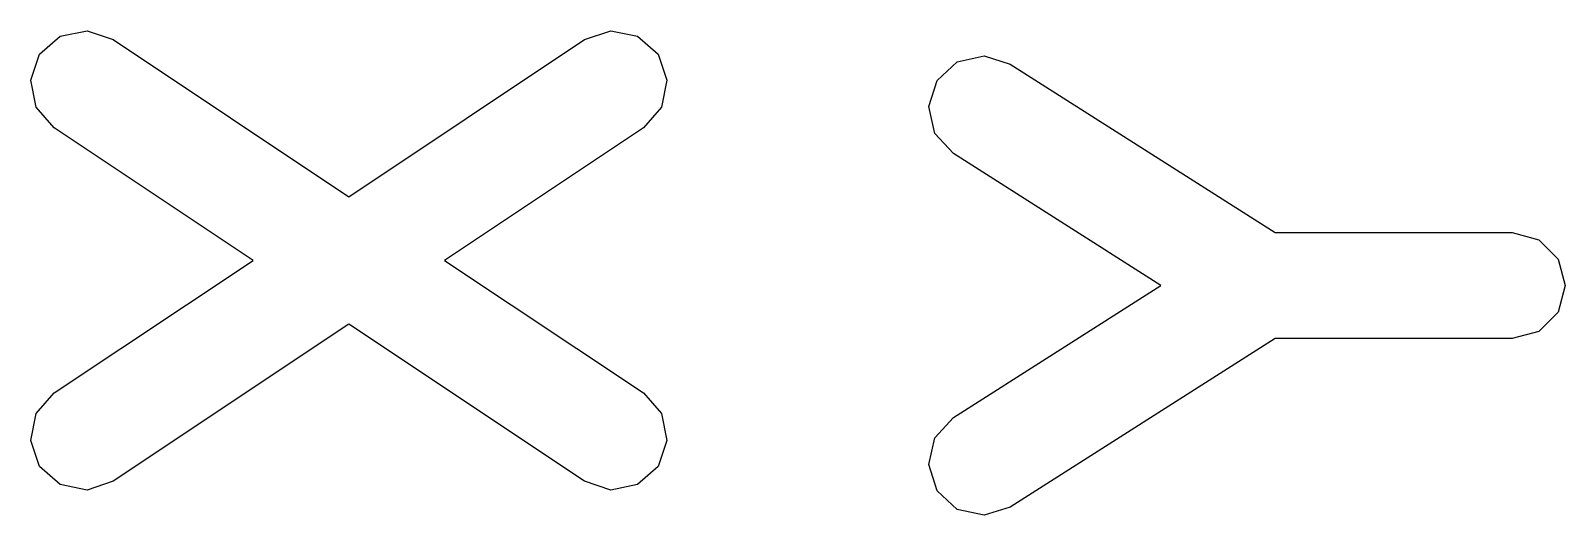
# Model space of a CAD drawing. Extents: x -4.77 to 1.81, y -0.1 to 5.11.
# Drawn here: x -3.1482 to -2.9774, y 4.7856 to 4.8396 of the extents above; entities that cross this region are included whole.
import ezdxf

# ---------------------------------------------------------------- set-up
doc = ezdxf.new("R2010")
doc.units = 0
doc.header["$MEASUREMENT"] = 0
doc.layers.add('BLACK', color=7, linetype='CONTINUOUS')

msp = doc.modelspace()

# ---------------------------------------------------------------- linework, layer by layer
at = {"layer": 'BLACK', "linetype": 'CONTINUOUS'}
for p, q in [((-3.14725, 4.83699), (-3.14496, 4.83901)), ((-3.14496, 4.83901), (-3.14196, 4.83961)), ((-3.14196, 4.83961), (-3.13906, 4.83863)), ((-3.13906, 4.83863), (-3.11281, 4.82112)), ((-3.11281, 4.82112), (-3.08656, 4.83863)), ((-3.08656, 4.83863), (-3.08366, 4.83961)), ((-3.08366, 4.83961), (-3.08067, 4.83901)), ((-3.08067, 4.83901), (-3.07837, 4.83699)), ((-3.14823, 4.83409), (-3.14725, 4.83699)), ((-3.07837, 4.83699), (-3.07739, 4.83409)), ((-3.04507, 4.83614), (-3.04209, 4.8368)), ((-3.04209, 4.8368), (-3.03917, 4.83588)), ((-3.04732, 4.83407), (-3.04507, 4.83614)), ((-3.03917, 4.83588), (-3.00969, 4.81712)), ((-3.14763, 4.83109), (-3.14823, 4.83409)), ((-3.07739, 4.83409), (-3.07799, 4.83109)), ((-3.04824, 4.83115), (-3.04732, 4.83407)), ((-3.14562, 4.8288), (-3.14763, 4.83109)), ((-3.07799, 4.83109), (-3.08001, 4.8288)), ((-3.04758, 4.82817), (-3.04824, 4.83115)), ((-3.12346, 4.81403), (-3.14562, 4.8288)), ((-3.08001, 4.8288), (-3.10217, 4.81403)), ((-3.04551, 4.82592), (-3.04758, 4.82817)), ((-3.02241, 4.81121), (-3.04551, 4.82592)), ((-3.00969, 4.81712), (-2.98328, 4.81712)), ((-2.98328, 4.81712), (-2.98033, 4.81633)), ((-2.98033, 4.81633), (-2.97817, 4.81417)), ((-3.14562, 4.79926), (-3.12346, 4.81403)), ((-3.10217, 4.81403), (-3.08001, 4.79926)), ((-2.97817, 4.81417), (-2.97738, 4.81121)), ((-3.04551, 4.79651), (-3.02241, 4.81121)), ((-2.97738, 4.81121), (-2.97817, 4.80826)), ((-2.97817, 4.80826), (-2.98033, 4.8061)), ((-3.11281, 4.80693), (-3.13906, 4.78943)), ((-3.08656, 4.78943), (-3.11281, 4.80693)), ((-2.98033, 4.8061), (-2.98328, 4.80531)), ((-3.00969, 4.80531), (-3.03917, 4.78655)), ((-2.98328, 4.80531), (-3.00969, 4.80531)), ((-3.14763, 4.79696), (-3.14562, 4.79926)), ((-3.08001, 4.79926), (-3.07799, 4.79696)), ((-3.14823, 4.79396), (-3.14763, 4.79696)), ((-3.07799, 4.79696), (-3.07739, 4.79396)), ((-3.04758, 4.79426), (-3.04551, 4.79651)), ((-3.04824, 4.79128), (-3.04758, 4.79426)), ((-3.14725, 4.79107), (-3.14823, 4.79396)), ((-3.07739, 4.79396), (-3.07837, 4.79107)), ((-3.14496, 4.78905), (-3.14725, 4.79107)), ((-3.07837, 4.79107), (-3.08067, 4.78905)), ((-3.04732, 4.78836), (-3.04824, 4.79128)), ((-3.14196, 4.78845), (-3.14496, 4.78905)), ((-3.13906, 4.78943), (-3.14196, 4.78845)), ((-3.08366, 4.78845), (-3.08656, 4.78943)), ((-3.08067, 4.78905), (-3.08366, 4.78845)), ((-3.04507, 4.78629), (-3.04732, 4.78836)), ((-3.04209, 4.78563), (-3.04507, 4.78629)), ((-3.03917, 4.78655), (-3.04209, 4.78563))]:
    msp.add_line(p, q, dxfattribs=at)

doc.saveas('drawing.dxf')
